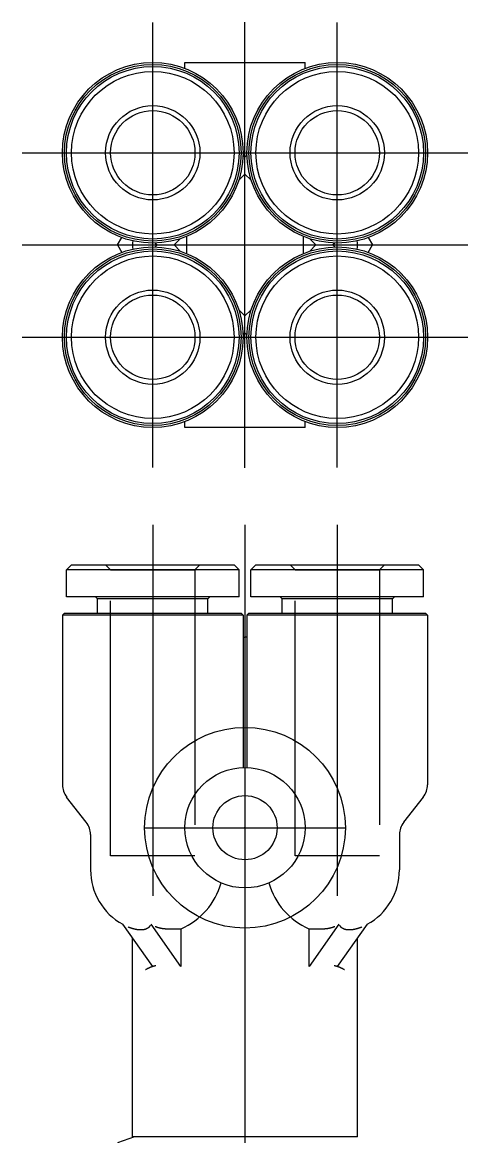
# Model space of a CAD drawing. Extents: x -72.6 to 11.1, y -57.8 to 40.1.
# Drawn here: x -11.1 to 11.1, y -15.4 to 40.1 of the extents above; entities that cross this region are included whole.
import ezdxf

# ---------------------------------------------------------------- set-up
doc = ezdxf.new("R2010")
doc.units = 0
doc.linetypes.add('CENTER', pattern=[50.8, 31.75, -6.35, 6.35, -6.35])
doc.linetypes.add('DASHED', pattern=[19.05, 12.7, -6.35])
doc.layers.get('0').update_dxf_attribs({"linetype": 'CONTINUOUS'})
doc.layers.add('CENTER', color=1, linetype='CENTER')

msp = doc.modelspace()

# ---------------------------------------------------------------- linework, layer by layer
at = {"color": 7, "linetype": 'CONTINUOUS'}
for p, q in [((-3, 38.143), (3, 38.143)), ((-3, 37.846), (-3, 38.143)), ((3, 37.846), (3, 38.143)), ((-0.098, 33.525), (0, 33.427)), ((0.098, 33.525), (0, 33.427)), ((-0.31, 32.268), (0, 32.578)), ((0, 32.578), (0.31, 32.268)), ((-6.351, 29.043), (-6.138, 29.411)), ((-6.351, 29.043), (-6.138, 28.674)), ((-4.482, 29.14), (-4.384, 29.043)), ((-4.482, 28.945), (-4.384, 29.043)), ((-3.536, 29.043), (-3.226, 29.353)), ((-3.226, 28.733), (-3.536, 29.043)), ((3.226, 29.353), (3.536, 29.043)), ((3.536, 29.043), (3.226, 28.733)), ((4.482, 29.14), (4.384, 29.043)), ((4.482, 28.945), (4.384, 29.043)), ((6.138, 29.411), (6.351, 29.043)), ((6.138, 28.674), (6.351, 29.043)), ((0, 25.507), (-0.31, 25.817)), ((0.31, 25.817), (0, 25.507)), ((-0.098, 24.561), (0, 24.659)), ((0.098, 24.561), (0, 24.659)), ((-3, 19.943), (-3, 20.239)), ((3, 19.943), (3, 20.239)), ((3, 19.943), (-3, 19.943)), ((-8.646, 13.1), (-8.896, 12.85)), ((-0.296, 12.85), (-8.896, 12.85)), ((-8.896, 11.5), (-8.896, 12.85)), ((-8.646, 13.1), (-0.546, 13.1)), ((-0.546, 13.1), (-0.296, 12.85)), ((-0.296, 11.5), (-0.296, 12.85)), ((0.546, 13.1), (0.296, 12.85)), ((0.296, 11.5), (0.296, 12.85)), ((8.896, 12.85), (0.296, 12.85)), ((0.546, 13.1), (8.646, 13.1)), ((8.646, 13.1), (8.896, 12.85)), ((8.896, 11.5), (8.896, 12.85)), ((-0.296, 11.5), (-8.896, 11.5)), ((-7.346, 11.4), (-7.446, 11.5)), ((-1.846, 11.4), (-7.346, 11.4)), ((-7.346, 10.7), (-7.346, 11.4)), ((-1.846, 11.4), (-1.746, 11.5)), ((-1.846, 10.7), (-1.846, 11.4)), ((8.896, 11.5), (0.296, 11.5)), ((1.846, 11.4), (1.746, 11.5)), ((7.346, 11.4), (1.846, 11.4)), ((1.846, 10.7), (1.846, 11.4)), ((7.346, 11.4), (7.446, 11.5)), ((7.346, 10.7), (7.346, 11.4)), ((-8.996, 10.7), (-9.096, 10.6)), ((-0.096, 10.6), (-9.096, 10.6)), ((-9.096, 10.6), (-9.096, 2.143)), ((-8.996, 10.7), (-0.196, 10.7)), ((-0.196, 10.7), (-0.096, 10.6)), ((-0.096, 10.6), (-0.096, 2.998)), ((0.196, 10.7), (0.096, 10.6)), ((9.096, 10.6), (0.096, 10.6)), ((0.096, 10.6), (0.096, 2.998)), ((0.196, 10.7), (8.996, 10.7)), ((8.996, 10.7), (9.096, 10.6)), ((9.096, 10.6), (9.096, 2.143)), ((-0.096, 9.5), (0, 9.5)), ((0, 9.5), (0, 3)), ((0.096, 9.5), (0, 9.5)), ((-7.907, 0.271), (-8.886, 1.529)), ((7.907, 0.271), (8.886, 1.529)), ((-0.022, 0), (0.022, 0)), ((0, -0.022), (0, 0.022)), ((-7.696, -0.343), (-7.696, -2.1)), ((7.696, -0.343), (7.696, -2.1)), ((-6.097, -4.811), (-4.603, -6.923)), ((-3.189, -6.923), (-4.682, -4.811)), ((4.682, -4.811), (3.189, -6.923)), ((4.603, -6.923), (6.097, -4.811)), ((-5.6, -15.4), (-5.6, -5.514)), ((-3.889, -5.034), (-3.189, -5.034)), ((-3.189, -5.034), (-3.189, -6.923)), ((3.189, -6.923), (3.189, -5.034)), ((3.189, -5.034), (3.889, -5.034)), ((5.6, -15.4), (5.6, -5.514)), ((-5.5, -15.4), (-6.351, -15.71)), ((5.6, -15.4), (-5.6, -15.4))]:
    msp.add_line(p, q, dxfattribs=at)
at = {"color": 3, "linetype": 'DASHED'}
for p, q in [((-6.696, 12.85), (-6.946, 13.1)), ((-6.696, -1.4), (-6.696, 12.85)), ((-6.696, 12.85), (-2.496, 12.85)), ((-2.246, 13.1), (-2.496, 12.85)), ((-2.496, 12.85), (-2.496, -1.4)), ((2.496, 12.85), (2.246, 13.1)), ((2.496, -1.4), (2.496, 12.85)), ((2.496, 12.85), (6.696, 12.85)), ((6.946, 13.1), (6.696, 12.85)), ((6.696, 12.85), (6.696, -1.4)), ((-2.496, -1.4), (-6.696, -1.4)), ((6.696, -1.4), (2.496, -1.4))]:
    msp.add_line(p, q, dxfattribs=at)
at = {"color": 7, "linetype": 'CONTINUOUS'}
for points in [[(-5.828, -4.94, 0), (-5.816, -4.944, 0), (-5.804, -4.949, 0), (-5.792, -4.954, 0), (-5.78, -4.959, 0), (-5.768, -4.963, 0), (-5.756, -4.968, 0), (-5.744, -4.972, 0), (-5.732, -4.976, 0), (-5.72, -4.981, 0), (-5.708, -4.985, 0), (-5.696, -4.989, 0), (-5.684, -4.993, 0), (-5.672, -4.997, 0), (-5.66, -5, 0), (-5.648, -5.004, 0), (-5.637, -5.008, 0), (-5.625, -5.011, 0), (-5.613, -5.015, 0), (-5.602, -5.018, 0), (-5.59, -5.022, 0), (-5.578, -5.025, 0), (-5.567, -5.028, 0), (-5.555, -5.031, 0), (-5.543, -5.034, 0), (-5.532, -5.037, 0), (-5.521, -5.039, 0), (-5.509, -5.042, 0), (-5.498, -5.045, 0), (-5.486, -5.047, 0), (-5.475, -5.05, 0), (-5.464, -5.052, 0), (-5.453, -5.054, 0), (-5.441, -5.056, 0), (-5.43, -5.058, 0), (-5.419, -5.06, 0), (-5.408, -5.062, 0), (-5.397, -5.064, 0), (-5.386, -5.066, 0), (-5.375, -5.067, 0), (-5.364, -5.069, 0), (-5.354, -5.07, 0), (-5.343, -5.071, 0), (-5.332, -5.073, 0), (-5.321, -5.074, 0), (-5.311, -5.075, 0), (-5.3, -5.076, 0), (-5.29, -5.077, 0), (-5.279, -5.078, 0), (-5.269, -5.078, 0), (-5.259, -5.079, 0), (-5.248, -5.079, 0), (-5.238, -5.08, 0), (-5.228, -5.08, 0), (-5.218, -5.08, 0), (-5.208, -5.08, 0), (-5.198, -5.08, 0), (-5.188, -5.08, 0), (-5.179, -5.08, 0), (-5.169, -5.08, 0), (-5.159, -5.08, 0), (-5.15, -5.079, 0), (-5.14, -5.079, 0), (-5.131, -5.078, 0), (-5.121, -5.077, 0), (-5.112, -5.077, 0), (-5.103, -5.076, 0), (-5.093, -5.075, 0), (-5.084, -5.074, 0), (-5.075, -5.072, 0), (-5.066, -5.071, 0), (-5.058, -5.07, 0), (-5.049, -5.068, 0), (-5.04, -5.067, 0), (-5.031, -5.065, 0), (-5.023, -5.064, 0), (-5.014, -5.062, 0), (-5.006, -5.06, 0), (-4.998, -5.058, 0), (-4.989, -5.056, 0), (-4.981, -5.054, 0), (-4.973, -5.051, 0), (-4.965, -5.049, 0), (-4.957, -5.047, 0), (-4.95, -5.044, 0), (-4.942, -5.042, 0), (-4.934, -5.039, 0), (-4.927, -5.036, 0), (-4.919, -5.033, 0), (-4.912, -5.03, 0), (-4.905, -5.027, 0), (-4.897, -5.024, 0), (-4.89, -5.021, 0), (-4.883, -5.018, 0), (-4.877, -5.014, 0), (-4.87, -5.011, 0), (-4.863, -5.007, 0), (-4.856, -5.003, 0), (-4.85, -5, 0), (-4.843, -4.996, 0), (-4.837, -4.992, 0), (-4.831, -4.988, 0), (-4.825, -4.984, 0), (-4.819, -4.98, 0), (-4.813, -4.975, 0), (-4.807, -4.971, 0), (-4.801, -4.967, 0), (-4.795, -4.962, 0), (-4.79, -4.958, 0), (-4.784, -4.953, 0), (-4.779, -4.948, 0), (-4.774, -4.943, 0), (-4.769, -4.938, 0), (-4.764, -4.933, 0), (-4.759, -4.928, 0), (-4.754, -4.923, 0), (-4.749, -4.918, 0), (-4.745, -4.913, 0), (-4.74, -4.907, 0), (-4.736, -4.902, 0), (-4.731, -4.896, 0), (-4.727, -4.891, 0), (-4.723, -4.885, 0), (-4.719, -4.879, 0), (-4.715, -4.874, 0), (-4.711, -4.868, 0), (-4.708, -4.862, 0), (-4.704, -4.856, 0), (-4.701, -4.849, 0)], [(-4.472, -4.916, 0), (-4.467, -4.918, 0), (-4.463, -4.92, 0), (-4.458, -4.922, 0), (-4.454, -4.923, 0), (-4.45, -4.925, 0), (-4.445, -4.927, 0), (-4.441, -4.929, 0), (-4.436, -4.93, 0), (-4.432, -4.932, 0), (-4.427, -4.934, 0), (-4.423, -4.936, 0), (-4.418, -4.937, 0), (-4.414, -4.939, 0), (-4.409, -4.941, 0), (-4.405, -4.942, 0), (-4.401, -4.944, 0), (-4.396, -4.945, 0), (-4.392, -4.947, 0), (-4.387, -4.949, 0), (-4.383, -4.95, 0), (-4.378, -4.952, 0), (-4.374, -4.953, 0), (-4.369, -4.955, 0), (-4.365, -4.956, 0), (-4.36, -4.958, 0), (-4.356, -4.959, 0), (-4.351, -4.961, 0), (-4.347, -4.962, 0), (-4.342, -4.963, 0), (-4.338, -4.965, 0), (-4.333, -4.966, 0), (-4.329, -4.968, 0), (-4.324, -4.969, 0), (-4.32, -4.97, 0), (-4.315, -4.972, 0), (-4.311, -4.973, 0), (-4.306, -4.974, 0), (-4.302, -4.976, 0), (-4.297, -4.977, 0), (-4.293, -4.978, 0), (-4.288, -4.98, 0), (-4.283, -4.981, 0), (-4.279, -4.982, 0), (-4.274, -4.983, 0), (-4.27, -4.984, 0), (-4.265, -4.986, 0), (-4.261, -4.987, 0), (-4.256, -4.988, 0), (-4.252, -4.989, 0), (-4.247, -4.99, 0), (-4.243, -4.991, 0), (-4.238, -4.992, 0), (-4.234, -4.994, 0), (-4.229, -4.995, 0), (-4.224, -4.996, 0), (-4.22, -4.997, 0), (-4.215, -4.998, 0), (-4.211, -4.999, 0), (-4.206, -5, 0), (-4.202, -5.001, 0), (-4.197, -5.002, 0), (-4.193, -5.003, 0), (-4.188, -5.004, 0), (-4.183, -5.005, 0), (-4.179, -5.006, 0), (-4.174, -5.006, 0), (-4.17, -5.007, 0), (-4.165, -5.008, 0), (-4.161, -5.009, 0), (-4.156, -5.01, 0), (-4.151, -5.011, 0), (-4.147, -5.012, 0), (-4.142, -5.012, 0), (-4.138, -5.013, 0), (-4.133, -5.014, 0), (-4.128, -5.015, 0), (-4.124, -5.015, 0), (-4.119, -5.016, 0), (-4.115, -5.017, 0), (-4.11, -5.018, 0), (-4.106, -5.018, 0), (-4.101, -5.019, 0), (-4.096, -5.02, 0), (-4.092, -5.02, 0), (-4.087, -5.021, 0), (-4.083, -5.021, 0), (-4.078, -5.022, 0), (-4.073, -5.023, 0), (-4.069, -5.023, 0), (-4.064, -5.024, 0), (-4.06, -5.024, 0), (-4.055, -5.025, 0), (-4.05, -5.025, 0), (-4.046, -5.026, 0), (-4.041, -5.026, 0), (-4.037, -5.027, 0), (-4.032, -5.027, 0), (-4.027, -5.028, 0), (-4.023, -5.028, 0), (-4.018, -5.029, 0), (-4.014, -5.029, 0), (-4.009, -5.029, 0), (-4.004, -5.03, 0), (-4, -5.03, 0), (-3.995, -5.03, 0), (-3.991, -5.031, 0), (-3.986, -5.031, 0), (-3.981, -5.031, 0), (-3.977, -5.032, 0), (-3.972, -5.032, 0), (-3.967, -5.032, 0), (-3.963, -5.032, 0), (-3.958, -5.033, 0), (-3.954, -5.033, 0), (-3.949, -5.033, 0), (-3.944, -5.033, 0), (-3.94, -5.033, 0), (-3.935, -5.034, 0), (-3.931, -5.034, 0), (-3.926, -5.034, 0), (-3.921, -5.034, 0), (-3.917, -5.034, 0), (-3.912, -5.034, 0), (-3.908, -5.034, 0), (-3.903, -5.034, 0), (-3.898, -5.034, 0), (-3.894, -5.034, 0), (-3.889, -5.034, 0)], [(3.889, -5.034, 0), (3.894, -5.034, 0), (3.898, -5.034, 0), (3.903, -5.034, 0), (3.908, -5.034, 0), (3.912, -5.034, 0), (3.917, -5.034, 0), (3.921, -5.034, 0), (3.926, -5.034, 0), (3.931, -5.034, 0), (3.935, -5.034, 0), (3.94, -5.033, 0), (3.944, -5.033, 0), (3.949, -5.033, 0), (3.954, -5.033, 0), (3.958, -5.033, 0), (3.963, -5.032, 0), (3.967, -5.032, 0), (3.972, -5.032, 0), (3.977, -5.032, 0), (3.981, -5.031, 0), (3.986, -5.031, 0), (3.991, -5.031, 0), (3.995, -5.03, 0), (4, -5.03, 0), (4.004, -5.03, 0), (4.009, -5.029, 0), (4.014, -5.029, 0), (4.018, -5.029, 0), (4.023, -5.028, 0), (4.027, -5.028, 0), (4.032, -5.027, 0), (4.037, -5.027, 0), (4.041, -5.026, 0), (4.046, -5.026, 0), (4.05, -5.025, 0), (4.055, -5.025, 0), (4.06, -5.024, 0), (4.064, -5.024, 0), (4.069, -5.023, 0), (4.073, -5.023, 0), (4.078, -5.022, 0), (4.083, -5.021, 0), (4.087, -5.021, 0), (4.092, -5.02, 0), (4.096, -5.02, 0), (4.101, -5.019, 0), (4.106, -5.018, 0), (4.11, -5.018, 0), (4.115, -5.017, 0), (4.119, -5.016, 0), (4.124, -5.015, 0), (4.128, -5.015, 0), (4.133, -5.014, 0), (4.138, -5.013, 0), (4.142, -5.012, 0), (4.147, -5.012, 0), (4.151, -5.011, 0), (4.156, -5.01, 0), (4.161, -5.009, 0), (4.165, -5.008, 0), (4.17, -5.007, 0), (4.174, -5.006, 0), (4.179, -5.006, 0), (4.183, -5.005, 0), (4.188, -5.004, 0), (4.193, -5.003, 0), (4.197, -5.002, 0), (4.202, -5.001, 0), (4.206, -5, 0), (4.211, -4.999, 0), (4.215, -4.998, 0), (4.22, -4.997, 0), (4.224, -4.996, 0), (4.229, -4.995, 0), (4.234, -4.994, 0), (4.238, -4.992, 0), (4.243, -4.991, 0), (4.247, -4.99, 0), (4.252, -4.989, 0), (4.256, -4.988, 0), (4.261, -4.987, 0), (4.265, -4.986, 0), (4.27, -4.984, 0), (4.274, -4.983, 0), (4.279, -4.982, 0), (4.283, -4.981, 0), (4.288, -4.98, 0), (4.293, -4.978, 0), (4.297, -4.977, 0), (4.302, -4.976, 0), (4.306, -4.974, 0), (4.311, -4.973, 0), (4.315, -4.972, 0), (4.32, -4.97, 0), (4.324, -4.969, 0), (4.329, -4.968, 0), (4.333, -4.966, 0), (4.338, -4.965, 0), (4.342, -4.963, 0), (4.347, -4.962, 0), (4.351, -4.961, 0), (4.356, -4.959, 0), (4.36, -4.958, 0), (4.365, -4.956, 0), (4.369, -4.955, 0), (4.374, -4.953, 0), (4.378, -4.952, 0), (4.383, -4.95, 0), (4.387, -4.949, 0), (4.392, -4.947, 0), (4.396, -4.945, 0), (4.401, -4.944, 0), (4.405, -4.942, 0), (4.409, -4.941, 0), (4.414, -4.939, 0), (4.418, -4.937, 0), (4.423, -4.936, 0), (4.427, -4.934, 0), (4.432, -4.932, 0), (4.436, -4.93, 0), (4.441, -4.929, 0), (4.445, -4.927, 0), (4.45, -4.925, 0), (4.454, -4.923, 0), (4.458, -4.922, 0), (4.463, -4.92, 0), (4.467, -4.918, 0), (4.472, -4.916, 0)], [(4.701, -4.849, 0), (4.704, -4.856, 0), (4.708, -4.862, 0), (4.711, -4.868, 0), (4.715, -4.874, 0), (4.719, -4.879, 0), (4.723, -4.885, 0), (4.727, -4.891, 0), (4.731, -4.896, 0), (4.736, -4.902, 0), (4.74, -4.907, 0), (4.745, -4.913, 0), (4.749, -4.918, 0), (4.754, -4.923, 0), (4.759, -4.928, 0), (4.764, -4.933, 0), (4.769, -4.938, 0), (4.774, -4.943, 0), (4.779, -4.948, 0), (4.784, -4.953, 0), (4.79, -4.958, 0), (4.795, -4.962, 0), (4.801, -4.967, 0), (4.807, -4.971, 0), (4.813, -4.975, 0), (4.819, -4.98, 0), (4.825, -4.984, 0), (4.831, -4.988, 0), (4.837, -4.992, 0), (4.843, -4.996, 0), (4.85, -5, 0), (4.856, -5.003, 0), (4.863, -5.007, 0), (4.87, -5.011, 0), (4.877, -5.014, 0), (4.883, -5.018, 0), (4.89, -5.021, 0), (4.897, -5.024, 0), (4.905, -5.027, 0), (4.912, -5.03, 0), (4.919, -5.033, 0), (4.927, -5.036, 0), (4.934, -5.039, 0), (4.942, -5.042, 0), (4.95, -5.044, 0), (4.957, -5.047, 0), (4.965, -5.049, 0), (4.973, -5.051, 0), (4.981, -5.054, 0), (4.989, -5.056, 0), (4.998, -5.058, 0), (5.006, -5.06, 0), (5.014, -5.062, 0), (5.023, -5.064, 0), (5.031, -5.065, 0), (5.04, -5.067, 0), (5.049, -5.068, 0), (5.058, -5.07, 0), (5.066, -5.071, 0), (5.075, -5.072, 0), (5.084, -5.074, 0), (5.093, -5.075, 0), (5.103, -5.076, 0), (5.112, -5.077, 0), (5.121, -5.077, 0), (5.131, -5.078, 0), (5.14, -5.079, 0), (5.15, -5.079, 0), (5.159, -5.08, 0), (5.169, -5.08, 0), (5.179, -5.08, 0), (5.188, -5.08, 0), (5.198, -5.08, 0), (5.208, -5.08, 0), (5.218, -5.08, 0), (5.228, -5.08, 0), (5.238, -5.08, 0), (5.248, -5.079, 0), (5.259, -5.079, 0), (5.269, -5.078, 0), (5.279, -5.078, 0), (5.29, -5.077, 0), (5.3, -5.076, 0), (5.311, -5.075, 0), (5.321, -5.074, 0), (5.332, -5.073, 0), (5.343, -5.071, 0), (5.354, -5.07, 0), (5.364, -5.069, 0), (5.375, -5.067, 0), (5.386, -5.066, 0), (5.397, -5.064, 0), (5.408, -5.062, 0), (5.419, -5.06, 0), (5.43, -5.058, 0), (5.441, -5.056, 0), (5.453, -5.054, 0), (5.464, -5.052, 0), (5.475, -5.05, 0), (5.486, -5.047, 0), (5.498, -5.045, 0), (5.509, -5.042, 0), (5.521, -5.039, 0), (5.532, -5.037, 0), (5.543, -5.034, 0), (5.555, -5.031, 0), (5.567, -5.028, 0), (5.578, -5.025, 0), (5.59, -5.022, 0), (5.602, -5.018, 0), (5.613, -5.015, 0), (5.625, -5.011, 0), (5.637, -5.008, 0), (5.648, -5.004, 0), (5.66, -5, 0), (5.672, -4.997, 0), (5.684, -4.993, 0), (5.696, -4.989, 0), (5.708, -4.985, 0), (5.72, -4.981, 0), (5.732, -4.976, 0), (5.744, -4.972, 0), (5.756, -4.968, 0), (5.768, -4.963, 0), (5.78, -4.959, 0), (5.792, -4.954, 0), (5.804, -4.949, 0), (5.816, -4.944, 0), (5.828, -4.94, 0)], [(-4.446, -6.882, 0), (-4.451, -6.883, 0), (-4.456, -6.884, 0), (-4.46, -6.885, 0), (-4.465, -6.886, 0), (-4.469, -6.887, 0), (-4.474, -6.888, 0), (-4.478, -6.889, 0), (-4.483, -6.89, 0), (-4.487, -6.891, 0), (-4.492, -6.892, 0), (-4.496, -6.893, 0), (-4.501, -6.894, 0), (-4.505, -6.896, 0), (-4.509, -6.897, 0), (-4.514, -6.898, 0), (-4.518, -6.899, 0), (-4.523, -6.9, 0), (-4.527, -6.901, 0), (-4.532, -6.902, 0), (-4.536, -6.904, 0), (-4.54, -6.905, 0), (-4.545, -6.906, 0), (-4.549, -6.907, 0), (-4.553, -6.908, 0), (-4.558, -6.91, 0), (-4.562, -6.911, 0), (-4.567, -6.912, 0), (-4.571, -6.913, 0), (-4.575, -6.915, 0), (-4.579, -6.916, 0), (-4.584, -6.917, 0), (-4.588, -6.919, 0), (-4.592, -6.92, 0), (-4.597, -6.921, 0), (-4.601, -6.923, 0), (-4.605, -6.924, 0), (-4.609, -6.925, 0), (-4.614, -6.927, 0), (-4.618, -6.928, 0), (-4.622, -6.929, 0), (-4.626, -6.931, 0), (-4.631, -6.932, 0), (-4.635, -6.933, 0), (-4.639, -6.935, 0), (-4.643, -6.936, 0), (-4.647, -6.938, 0), (-4.652, -6.939, 0), (-4.656, -6.941, 0), (-4.66, -6.942, 0), (-4.664, -6.944, 0), (-4.668, -6.945, 0), (-4.672, -6.947, 0), (-4.677, -6.948, 0), (-4.681, -6.95, 0), (-4.685, -6.951, 0), (-4.689, -6.953, 0), (-4.693, -6.954, 0), (-4.697, -6.956, 0), (-4.701, -6.957, 0), (-4.705, -6.959, 0), (-4.709, -6.96, 0), (-4.713, -6.962, 0), (-4.717, -6.964, 0), (-4.721, -6.965, 0), (-4.725, -6.967, 0), (-4.729, -6.969, 0), (-4.733, -6.97, 0), (-4.737, -6.972, 0), (-4.741, -6.974, 0), (-4.745, -6.975, 0), (-4.749, -6.977, 0), (-4.753, -6.979, 0), (-4.757, -6.98, 0), (-4.761, -6.982, 0), (-4.765, -6.984, 0), (-4.769, -6.985, 0), (-4.773, -6.987, 0), (-4.777, -6.989, 0), (-4.781, -6.991, 0), (-4.785, -6.992, 0), (-4.789, -6.994, 0), (-4.793, -6.996, 0), (-4.796, -6.998, 0), (-4.8, -7, 0), (-4.804, -7.001, 0), (-4.808, -7.003, 0), (-4.812, -7.005, 0), (-4.816, -7.007, 0), (-4.819, -7.009, 0), (-4.823, -7.011, 0), (-4.827, -7.013, 0), (-4.831, -7.014, 0), (-4.835, -7.016, 0), (-4.838, -7.018, 0), (-4.842, -7.02, 0), (-4.846, -7.022, 0), (-4.85, -7.024, 0), (-4.853, -7.026, 0), (-4.857, -7.028, 0), (-4.861, -7.03, 0), (-4.865, -7.032, 0), (-4.868, -7.034, 0), (-4.872, -7.036, 0), (-4.876, -7.038, 0), (-4.879, -7.04, 0), (-4.883, -7.042, 0), (-4.887, -7.044, 0), (-4.89, -7.046, 0), (-4.894, -7.048, 0), (-4.898, -7.05, 0), (-4.901, -7.052, 0), (-4.905, -7.054, 0), (-4.909, -7.056, 0), (-4.912, -7.058, 0), (-4.916, -7.061, 0), (-4.919, -7.063, 0), (-4.923, -7.065, 0), (-4.926, -7.067, 0), (-4.93, -7.069, 0), (-4.934, -7.071, 0), (-4.937, -7.073, 0), (-4.941, -7.076, 0), (-4.944, -7.078, 0), (-4.948, -7.08, 0), (-4.951, -7.082, 0), (-4.955, -7.084, 0), (-4.958, -7.087, 0), (-4.962, -7.089, 0)], [(4.962, -7.089, 0), (4.958, -7.087, 0), (4.955, -7.084, 0), (4.951, -7.082, 0), (4.948, -7.08, 0), (4.944, -7.078, 0), (4.941, -7.076, 0), (4.937, -7.073, 0), (4.934, -7.071, 0), (4.93, -7.069, 0), (4.926, -7.067, 0), (4.923, -7.065, 0), (4.919, -7.063, 0), (4.916, -7.061, 0), (4.912, -7.058, 0), (4.909, -7.056, 0), (4.905, -7.054, 0), (4.901, -7.052, 0), (4.898, -7.05, 0), (4.894, -7.048, 0), (4.89, -7.046, 0), (4.887, -7.044, 0), (4.883, -7.042, 0), (4.879, -7.04, 0), (4.876, -7.038, 0), (4.872, -7.036, 0), (4.868, -7.034, 0), (4.865, -7.032, 0), (4.861, -7.03, 0), (4.857, -7.028, 0), (4.853, -7.026, 0), (4.85, -7.024, 0), (4.846, -7.022, 0), (4.842, -7.02, 0), (4.838, -7.018, 0), (4.835, -7.016, 0), (4.831, -7.014, 0), (4.827, -7.013, 0), (4.823, -7.011, 0), (4.819, -7.009, 0), (4.816, -7.007, 0), (4.812, -7.005, 0), (4.808, -7.003, 0), (4.804, -7.001, 0), (4.8, -7, 0), (4.796, -6.998, 0), (4.793, -6.996, 0), (4.789, -6.994, 0), (4.785, -6.992, 0), (4.781, -6.991, 0), (4.777, -6.989, 0), (4.773, -6.987, 0), (4.769, -6.985, 0), (4.765, -6.984, 0), (4.761, -6.982, 0), (4.757, -6.98, 0), (4.753, -6.979, 0), (4.749, -6.977, 0), (4.745, -6.975, 0), (4.741, -6.974, 0), (4.737, -6.972, 0), (4.733, -6.97, 0), (4.729, -6.969, 0), (4.725, -6.967, 0), (4.721, -6.965, 0), (4.717, -6.964, 0), (4.713, -6.962, 0), (4.709, -6.96, 0), (4.705, -6.959, 0), (4.701, -6.957, 0), (4.697, -6.956, 0), (4.693, -6.954, 0), (4.689, -6.953, 0), (4.685, -6.951, 0), (4.681, -6.95, 0), (4.677, -6.948, 0), (4.672, -6.947, 0), (4.668, -6.945, 0), (4.664, -6.944, 0), (4.66, -6.942, 0), (4.656, -6.941, 0), (4.652, -6.939, 0), (4.647, -6.938, 0), (4.643, -6.936, 0), (4.639, -6.935, 0), (4.635, -6.933, 0), (4.631, -6.932, 0), (4.626, -6.931, 0), (4.622, -6.929, 0), (4.618, -6.928, 0), (4.614, -6.927, 0), (4.609, -6.925, 0), (4.605, -6.924, 0), (4.601, -6.923, 0), (4.597, -6.921, 0), (4.592, -6.92, 0), (4.588, -6.919, 0), (4.584, -6.917, 0), (4.579, -6.916, 0), (4.575, -6.915, 0), (4.571, -6.913, 0), (4.567, -6.912, 0), (4.562, -6.911, 0), (4.558, -6.91, 0), (4.553, -6.908, 0), (4.549, -6.907, 0), (4.545, -6.906, 0), (4.54, -6.905, 0), (4.536, -6.904, 0), (4.532, -6.902, 0), (4.527, -6.901, 0), (4.523, -6.9, 0), (4.518, -6.899, 0), (4.514, -6.898, 0), (4.509, -6.897, 0), (4.505, -6.896, 0), (4.501, -6.894, 0), (4.496, -6.893, 0), (4.492, -6.892, 0), (4.487, -6.891, 0), (4.483, -6.89, 0), (4.478, -6.889, 0), (4.474, -6.888, 0), (4.469, -6.887, 0), (4.465, -6.886, 0), (4.46, -6.885, 0), (4.456, -6.884, 0), (4.451, -6.883, 0), (4.446, -6.882, 0)]]:
    msp.add_polyline3d(points, dxfattribs=at)
for centre, radius in [((-4.596, 33.639), 4.5), ((-4.596, 33.639), 4.4), ((-4.596, 33.639), 4.3), ((4.596, 33.639), 4.5), ((4.596, 33.639), 4.4), ((4.596, 33.639), 4.3), ((-4.596, 33.639), 4.05), ((4.596, 33.639), 4.05), ((-4.596, 33.639), 2.35), ((-4.596, 33.639), 2.1), ((4.596, 33.639), 2.35), ((4.596, 33.639), 2.1), ((-4.596, 24.447), 4.5), ((4.596, 24.447), 4.5), ((-4.596, 24.447), 4.4), ((-4.596, 24.447), 4.3), ((-4.596, 24.447), 4.05), ((4.596, 24.447), 4.4), ((4.596, 24.447), 4.3), ((4.596, 24.447), 4.05), ((-4.596, 24.447), 2.35), ((4.596, 24.447), 2.35), ((-4.596, 24.447), 2.1), ((4.596, 24.447), 2.1), ((0, 0), 5), ((0, 0), 3), ((0, 0), 1.6)]:
    msp.add_circle(centre, radius, dxfattribs=at)
for centre, radius, start, end in [((-24.187, 29.043), 21.287, 358.8514, 1.1486), ((24.187, 29.043), 21.287, 178.8514, 181.1486), ((0, 29.043), 5.6, 177.8643, 182.1357), ((0, 29.043), 5.6, 357.8643, 2.1357), ((-8.096, 2.143), 1, 180, 217.875), ((8.096, 2.143), 1, 322.125, 0), ((-8.696, -0.343), 1, 0, 37.875), ((8.696, -0.343), 1, 142.125, 180), ((-4.596, -2.1), 3.1, 180, 241.0867), ((4.596, -2.1), 3.1, 298.9133, 0), ((-4.589, -1.786), 3.537, 293.3223, 344.1042), ((4.589, -1.786), 3.537, 195.8958, 246.6777)]:
    msp.add_arc(centre, radius, start, end, dxfattribs=at)
at = {"layer": 'CENTER', "color": 1, "linetype": 'CENTER'}
for p, q in [((-4.596, 17.947), (-4.596, 40.139)), ((0, 17.943), (0, 40.143)), ((4.596, 17.947), (4.596, 40.139)), ((-11.096, 33.639), (11.096, 33.639)), ((-11.096, 29.043), (11.096, 29.043)), ((-11.096, 24.447), (11.096, 24.447)), ((-4.596, 15.1), (-4.596, -3.4)), ((0, 15.1), (0, -30.4)), ((4.596, 15.1), (4.596, -3.4)), ((-5, 0), (5, 0))]:
    msp.add_line(p, q, dxfattribs=at)

doc.saveas('drawing.dxf')
